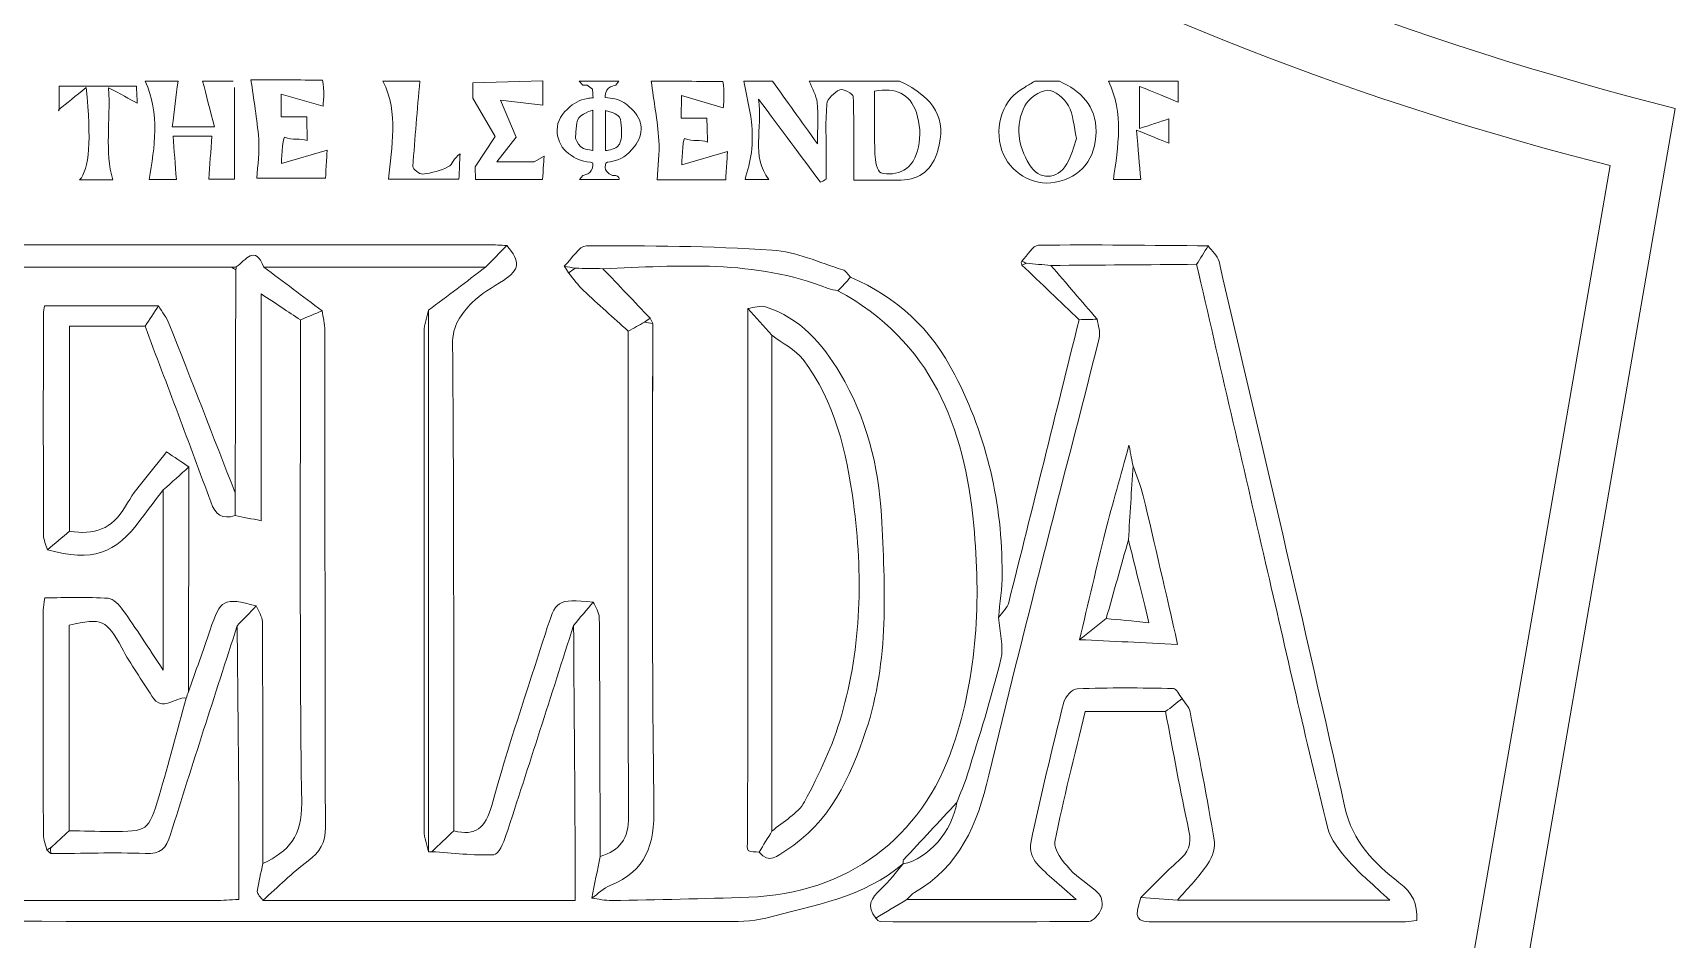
# Model space of a CAD drawing. Header units: inches. Extents: x 0 to 12, y 0 to 12.
# Drawn here: x 7.177 to 8.156, y 3.034 to 3.574 of the extents above; entities that cross this region are included whole.
import ezdxf

# ---------------------------------------------------------------- set-up
doc = ezdxf.new("R2010")
doc.units = ezdxf.units.IN
doc.header["$MEASUREMENT"] = 0

msp = doc.modelspace()

# ---------------------------------------------------------------- linework, layer by layer
at = {"color": 250, "lineweight": 0}
msp.add_line((8.0637, 2.99418), (8.1562, 3.52933), dxfattribs=at)
at = {"color": 5, "lineweight": 0}
msp.add_line((8.02949, 2.98695), (8.11737, 3.49535), dxfattribs=at)
at = {"color": 250, "lineweight": 0}
for centre, start, end in [((6.02853, 5.37467), 284.12606, 312.92928), ((8.62061, 5.37467), 227.07072, 255.87394)]:
    msp.add_arc(centre, 1.90288, start, end, dxfattribs=at)
at = {"color": 5, "lineweight": 0}
for centre, start, end in [((6.09608, 5.24841), 284.12606, 312.92928), ((8.55856, 5.24841), 227.07072, 255.87394)]:
    msp.add_arc(centre, 1.80773, start, end, dxfattribs=at)
at = {"color": 1, "lineweight": 0}
for points, knots in [([(7.29721, 3.54183), (7.29721, 3.54073), (7.29721, 3.53963), (7.29721, 3.53854), (7.29721, 3.52028), (7.29721, 3.50386), (7.29721, 3.48711), (7.2926, 3.48711), (7.28623, 3.48711), (7.28198, 3.48711), (7.28254, 3.49543), (7.2831, 3.50373), (7.28371, 3.51286), (7.27579, 3.51286), (7.26911, 3.51286), (7.26063, 3.51286), (7.26128, 3.50423), (7.26191, 3.49592), (7.26258, 3.48697), (7.25792, 3.48697), (7.25085, 3.48697), (7.24632, 3.48697), (7.24978, 3.50639), (7.25277, 3.52597), (7.24402, 3.54561), (7.25054, 3.54561), (7.25706, 3.54561), (7.26357, 3.54561), (7.26246, 3.53673), (7.26135, 3.52786), (7.26016, 3.51842), (7.26893, 3.51842), (7.27555, 3.51842), (7.2853, 3.51842), (7.2827, 3.52841), (7.28047, 3.53701), (7.27824, 3.54561), (7.28434, 3.54561), (7.29044, 3.54561), (7.29654, 3.54561)], [0, 0, 0, 0, 1, 1, 1, 2, 2, 2, 3, 3, 3, 4, 4, 4, 5, 5, 5, 6, 6, 6, 7, 7, 7, 8, 8, 8, 9, 9, 9, 10, 10, 10, 11, 11, 11, 12, 12, 12, 13, 13, 13, 13]), ([(7.34981, 3.54623), (7.35111, 3.54095), (7.35006, 3.5306), (7.35006, 3.5306), (7.35006, 3.5306), (7.32506, 3.53777), (7.32506, 3.53777), (7.32506, 3.53777), (7.32498, 3.52428), (7.32498, 3.52428), (7.32498, 3.52428), (7.34028, 3.52428), (7.34028, 3.52428), (7.34028, 3.52428), (7.3406, 3.51286), (7.3406, 3.51012), (7.33634, 3.5119), (7.33206, 3.51004), (7.327, 3.51215), (7.32578, 3.5114), (7.32526, 3.49656), (7.32526, 3.49656), (7.32526, 3.49656), (7.35251, 3.50446), (7.35251, 3.50446), (7.35251, 3.50446), (7.35181, 3.49264), (7.35152, 3.48767), (7.33644, 3.48767), (7.32231, 3.48767), (7.3106, 3.48767), (7.31103, 3.49565), (7.31225, 3.50343), (7.31167, 3.51108), (7.31078, 3.52291), (7.30866, 3.53466), (7.30707, 3.54644), (7.3201, 3.54644), (7.33678, 3.54623), (7.34981, 3.54623)], [0, 0, 0, 0, 1, 1, 1, 2, 2, 2, 3, 3, 3, 4, 4, 4, 5, 5, 5, 6, 6, 6, 7, 7, 7, 8, 8, 8, 9, 9, 9, 10, 10, 10, 11, 11, 11, 12, 12, 12, 13, 13, 13, 13]), ([(7.40777, 3.54561), (7.4063, 3.52867), (7.40467, 3.51174), (7.40365, 3.49477), (7.40356, 3.49327), (7.40765, 3.48997), (7.40946, 3.49019), (7.41475, 3.49084), (7.42018, 3.49223), (7.42491, 3.49461), (7.42713, 3.49572), (7.42787, 3.49978), (7.43177, 3.50219), (7.43153, 3.49746), (7.43129, 3.49273), (7.43101, 3.48719), (7.41634, 3.48719), (7.40232, 3.48719), (7.38901, 3.48719), (7.39078, 3.50655), (7.39534, 3.52638), (7.38578, 3.54561), (7.39311, 3.54561), (7.40044, 3.54561), (7.40777, 3.54561)], [0, 0, 0, 0, 1, 1, 1, 2, 2, 2, 3, 3, 3, 4, 4, 4, 5, 5, 5, 6, 6, 6, 7, 7, 7, 8, 8, 8, 8]), ([(7.4558, 3.53432), (7.4558, 3.53432), (7.4652, 3.51226), (7.4652, 3.51226), (7.4652, 3.51226), (7.45371, 3.4974), (7.45371, 3.4974), (7.45371, 3.4974), (7.47601, 3.49754), (7.47601, 3.49754), (7.47601, 3.49754), (7.48185, 3.50082), (7.48185, 3.50082), (7.48185, 3.50082), (7.48126, 3.49194), (7.48092, 3.48692), (7.46613, 3.48692), (7.44091, 3.48692), (7.44091, 3.48692), (7.44091, 3.48692), (7.44075, 3.4945), (7.44075, 3.4945), (7.44075, 3.4945), (7.45272, 3.51254), (7.45272, 3.51254), (7.45272, 3.51254), (7.43942, 3.53537), (7.43942, 3.53537), (7.43942, 3.53537), (7.43931, 3.54466), (7.43931, 3.54466), (7.43931, 3.54466), (7.48101, 3.54581), (7.48101, 3.54581), (7.48102, 3.54093), (7.48103, 3.53605), (7.48103, 3.53118), (7.48103, 3.53118), (7.4558, 3.53432), (7.4558, 3.53432)], [0, 0, 0, 0, 1, 1, 1, 2, 2, 2, 3, 3, 3, 4, 4, 4, 5, 5, 5, 6, 6, 6, 7, 7, 7, 8, 8, 8, 9, 9, 9, 10, 10, 10, 11, 11, 11, 12, 12, 12, 13, 13, 13, 13]), ([(7.52644, 3.54566), (7.52644, 3.54566), (7.52451, 3.54319), (7.52451, 3.54319), (7.52451, 3.54319), (7.51829, 3.54237), (7.51833, 3.53709), (7.51833, 3.53672), (7.51833, 3.53635), (7.51833, 3.53586), (7.52024, 3.53556), (7.52211, 3.53533), (7.52396, 3.53497), (7.52867, 3.53406), (7.5304, 3.53222), (7.53397, 3.529), (7.54094, 3.52271), (7.5416, 3.51389), (7.53568, 3.50662), (7.53133, 3.50127), (7.52796, 3.49873), (7.52131, 3.49755), (7.51831, 3.49702), (7.5183, 3.49709), (7.51833, 3.49402), (7.51836, 3.49058), (7.52291, 3.48936), (7.52291, 3.48936), (7.52291, 3.48936), (7.52387, 3.48934), (7.52434, 3.48934), (7.52673, 3.48933), (7.52651, 3.48689), (7.52651, 3.48689), (7.52651, 3.48689), (7.50289, 3.48689), (7.50289, 3.48689), (7.50289, 3.48689), (7.50484, 3.48934), (7.50484, 3.48934), (7.50484, 3.48934), (7.51092, 3.49021), (7.51098, 3.4954), (7.51099, 3.49669), (7.51078, 3.49718), (7.50925, 3.49733), (7.50377, 3.49787), (7.50099, 3.49903), (7.49645, 3.50242), (7.48876, 3.50818), (7.48619, 3.52054), (7.49575, 3.52897), (7.4999, 3.53263), (7.50239, 3.53434), (7.50777, 3.53525), (7.50875, 3.53542), (7.50974, 3.53552), (7.51102, 3.53569), (7.51092, 3.5374), (7.51067, 3.5408), (7.51067, 3.5408), (7.51067, 3.5408), (7.50743, 3.5431), (7.50743, 3.5431), (7.50743, 3.5431), (7.50486, 3.54319), (7.50486, 3.54319), (7.50486, 3.54319), (7.50283, 3.54566), (7.50283, 3.54566), (7.50283, 3.54566), (7.52644, 3.54566), (7.52644, 3.54566)], [0, 0, 0, 0, 1, 1, 1, 2, 2, 2, 3, 3, 3, 4, 4, 4, 5, 5, 5, 6, 6, 6, 7, 7, 7, 8, 8, 8, 9, 9, 9, 10, 10, 10, 11, 11, 11, 12, 12, 12, 13, 13, 13, 14, 14, 14, 15, 15, 15, 16, 16, 16, 17, 17, 17, 18, 18, 18, 19, 19, 19, 20, 20, 20, 21, 21, 21, 22, 22, 22, 23, 23, 23, 24, 24, 24, 24]), ([(7.58844, 3.5454), (7.58973, 3.54012), (7.58868, 3.52977), (7.58868, 3.52977), (7.58868, 3.52977), (7.56368, 3.53694), (7.56368, 3.53694), (7.56368, 3.53694), (7.5636, 3.52345), (7.5636, 3.52345), (7.5636, 3.52345), (7.57891, 3.52345), (7.57891, 3.52345), (7.57891, 3.52345), (7.57923, 3.51203), (7.57923, 3.50929), (7.57496, 3.51107), (7.57068, 3.50921), (7.56562, 3.51132), (7.5644, 3.51057), (7.56389, 3.49573), (7.56389, 3.49573), (7.56389, 3.49573), (7.59114, 3.50363), (7.59114, 3.50363), (7.59114, 3.50363), (7.59043, 3.49181), (7.59014, 3.48684), (7.57506, 3.48684), (7.56093, 3.48684), (7.54923, 3.48684), (7.54965, 3.49482), (7.55087, 3.5026), (7.5503, 3.51025), (7.54941, 3.52208), (7.54729, 3.53383), (7.54569, 3.54561), (7.55872, 3.54561), (7.5754, 3.5454), (7.58844, 3.5454)], [0, 0, 0, 0, 1, 1, 1, 2, 2, 2, 3, 3, 3, 4, 4, 4, 5, 5, 5, 6, 6, 6, 7, 7, 7, 8, 8, 8, 9, 9, 9, 10, 10, 10, 11, 11, 11, 12, 12, 12, 13, 13, 13, 13]), ([(7.69373, 3.54561), (7.71512, 3.53549), (7.72202, 3.52298), (7.71662, 3.50423), (7.71343, 3.49316), (7.7063, 3.4869), (7.69464, 3.48661), (7.68449, 3.48635), (7.67433, 3.48655), (7.66651, 3.48655), (7.66651, 3.50341), (7.66674, 3.51992), (7.66613, 3.53639), (7.66607, 3.53797), (7.65989, 3.54125), (7.65808, 3.54042), (7.6548, 3.53891), (7.65071, 3.53507), (7.65042, 3.53189), (7.64948, 3.52139), (7.65008, 3.51074), (7.65009, 3.50016), (7.65009, 3.4958), (7.65009, 3.49145), (7.65009, 3.4871), (7.64895, 3.4865), (7.64782, 3.48591), (7.64668, 3.48532), (7.63512, 3.50081), (7.62356, 3.5163), (7.60965, 3.53493), (7.61237, 3.51684), (7.60492, 3.50109), (7.6159, 3.48694), (7.61104, 3.48694), (7.60545, 3.48694), (7.60168, 3.48694), (7.60298, 3.4923), (7.60484, 3.49763), (7.60544, 3.5031), (7.60609, 3.50913), (7.60616, 3.51537), (7.60543, 3.52139), (7.60443, 3.52953), (7.60242, 3.53754), (7.60085, 3.54561), (7.60655, 3.54561), (7.61226, 3.54561), (7.61796, 3.54561), (7.62648, 3.53374), (7.63499, 3.52187), (7.64485, 3.50814), (7.64485, 3.51785), (7.64541, 3.52538), (7.64463, 3.53278), (7.64417, 3.53717), (7.64159, 3.54134), (7.63996, 3.54561), (7.65788, 3.54561), (7.6758, 3.54561), (7.69373, 3.54561)], [0, 0, 0, 0, 1, 1, 1, 2, 2, 2, 3, 3, 3, 4, 4, 4, 5, 5, 5, 6, 6, 6, 7, 7, 7, 8, 8, 8, 9, 9, 9, 10, 10, 10, 11, 11, 11, 12, 12, 12, 13, 13, 13, 14, 14, 14, 15, 15, 15, 16, 16, 16, 17, 17, 17, 18, 18, 18, 19, 19, 19, 20, 20, 20, 20]), ([(7.78904, 3.54561), (7.80187, 3.53961), (7.81099, 3.53104), (7.81092, 3.51552), (7.81084, 3.49931), (7.80203, 3.48814), (7.78653, 3.48526), (7.77323, 3.48278), (7.75914, 3.49124), (7.75483, 3.50428), (7.74977, 3.51957), (7.75541, 3.53502), (7.76858, 3.54209), (7.77057, 3.54316), (7.77245, 3.54443), (7.77438, 3.54561), (7.77927, 3.54561), (7.78416, 3.54561), (7.78904, 3.54561)], [0, 0, 0, 0, 1, 1, 1, 2, 2, 2, 3, 3, 3, 4, 4, 4, 5, 5, 5, 6, 6, 6, 6]), ([(7.85992, 3.54561), (7.85992, 3.54035), (7.85992, 3.5351), (7.85992, 3.53307), (7.85328, 3.53576), (7.84601, 3.53871), (7.83675, 3.54247), (7.83675, 3.53252), (7.83675, 3.52625), (7.83675, 3.51729), (7.84298, 3.51933), (7.8487, 3.52121), (7.85424, 3.52302), (7.85424, 3.51902), (7.85424, 3.51327), (7.85424, 3.50863), (7.8492, 3.51067), (7.84351, 3.51298), (7.83511, 3.51638), (7.83611, 3.50436), (7.83682, 3.49588), (7.83756, 3.48696), (7.83401, 3.48696), (7.82707, 3.48696), (7.82126, 3.48696), (7.82415, 3.50672), (7.82744, 3.52635), (7.81837, 3.54561), (7.83222, 3.54561), (7.84607, 3.54561), (7.85992, 3.54561)], [0, 0, 0, 0, 1, 1, 1, 2, 2, 2, 3, 3, 3, 4, 4, 4, 5, 5, 5, 6, 6, 6, 7, 7, 7, 8, 8, 8, 9, 9, 9, 10, 10, 10, 10]), ([(7.1928, 3.52845), (7.1928, 3.53288), (7.1928, 3.53732), (7.1928, 3.5426), (7.20804, 3.5426), (7.22283, 3.5426), (7.23873, 3.5426), (7.2389, 3.5396), (7.23909, 3.53615), (7.2393, 3.5324), (7.23421, 3.53516), (7.22948, 3.53773), (7.2222, 3.54169), (7.22344, 3.52126), (7.2197, 3.50372), (7.22466, 3.48666), (7.22024, 3.48666), (7.21278, 3.48666), (7.2049, 3.48666), (7.21073, 3.49321), (7.21201, 3.51011), (7.2088, 3.54171), (7.20235, 3.53652), (7.19746, 3.53258), (7.19256, 3.52865), (7.19256, 3.52865), (7.1928, 3.52845), (7.1928, 3.52845)], [0, 0, 0, 0, 1, 1, 1, 2, 2, 2, 3, 3, 3, 4, 4, 4, 5, 5, 5, 6, 6, 6, 7, 7, 7, 8, 8, 8, 9, 9, 9, 9]), ([(7.67893, 3.53967), (7.67893, 3.52699), (7.67865, 3.51453), (7.6791, 3.50209), (7.67924, 3.49814), (7.6804, 3.49172), (7.68268, 3.49092), (7.68664, 3.48953), (7.69244, 3.49044), (7.69637, 3.49249), (7.70516, 3.49707), (7.70828, 3.51361), (7.70382, 3.52679), (7.69989, 3.53839), (7.69153, 3.5417), (7.67893, 3.53967)], [0, 0, 0, 0, 1, 1, 1, 2, 2, 2, 3, 3, 3, 4, 4, 4, 5, 5, 5, 5]), ([(7.7993, 3.51148), (7.79766, 3.51863), (7.79742, 3.52557), (7.79441, 3.53096), (7.79203, 3.53523), (7.78611, 3.54033), (7.78202, 3.54012), (7.77723, 3.53987), (7.77071, 3.53528), (7.76845, 3.5308), (7.76262, 3.51925), (7.76444, 3.50697), (7.77101, 3.49602), (7.77682, 3.48635), (7.78772, 3.48648), (7.79353, 3.4962), (7.79634, 3.5009), (7.79751, 3.50658), (7.7993, 3.51148)], [0, 0, 0, 0, 1, 1, 1, 2, 2, 2, 3, 3, 3, 4, 4, 4, 5, 5, 5, 6, 6, 6, 6]), ([(7.19256, 3.52865), (7.19256, 3.52865), (7.19228, 3.52789), (7.19228, 3.52789), (7.19228, 3.52789), (7.1928, 3.52845), (7.1928, 3.52845), (7.1928, 3.52845), (7.19256, 3.52865), (7.19256, 3.52865)], [0, 0, 0, 0, 1, 1, 1, 2, 2, 2, 3, 3, 3, 3]), ([(7.51086, 3.52826), (7.51086, 3.52826), (7.50315, 3.52631), (7.50185, 3.52231), (7.50054, 3.51831), (7.50065, 3.51156), (7.50065, 3.51156), (7.50065, 3.51156), (7.50177, 3.50832), (7.50351, 3.50661), (7.50525, 3.50489), (7.51086, 3.50426), (7.51086, 3.50426), (7.51086, 3.50426), (7.51086, 3.52826), (7.51086, 3.52826)], [0, 0, 0, 0, 1, 1, 1, 2, 2, 2, 3, 3, 3, 4, 4, 4, 5, 5, 5, 5]), ([(7.51847, 3.5042), (7.51882, 3.5042), (7.5235, 3.50468), (7.5255, 3.50649), (7.52751, 3.50831), (7.52788, 3.51159), (7.52788, 3.51159), (7.52788, 3.51159), (7.52818, 3.51888), (7.52744, 3.52271), (7.5267, 3.52654), (7.51846, 3.52803), (7.51846, 3.52803), (7.51846, 3.52803), (7.51847, 3.51525), (7.51847, 3.5042)], [0, 0, 0, 0, 1, 1, 1, 2, 2, 2, 3, 3, 3, 4, 4, 4, 5, 5, 5, 5])]:
    msp.add_open_spline(points, degree=3, knots=knots, dxfattribs=at)
at = {"color": 5, "lineweight": 0}
for points, knots in [([(7.45967, 3.44759), (7.45542, 3.44328), (7.45117, 3.43897), (7.44692, 3.43466), (7.40288, 3.43466), (7.35885, 3.43466), (7.31481, 3.43467), (7.30943, 3.44832), (7.30387, 3.43893), (7.29834, 3.4348), (7.29738, 3.43475), (7.29642, 3.4347), (7.29545, 3.43465), (7.22947, 3.43466), (7.1635, 3.43466), (7.09752, 3.43466), (7.09655, 3.43466), (7.09558, 3.43466), (7.09461, 3.43465), (7.0917, 3.43589), (7.0888, 3.43713), (7.08505, 3.43873), (7.08731, 3.44215), (7.08924, 3.44505), (7.09116, 3.44796), (7.21034, 3.44798), (7.32952, 3.448), (7.4487, 3.448), (7.45236, 3.448), (7.45601, 3.44773), (7.45967, 3.44759)], [0, 0, 0, 0, 1, 1, 1, 2, 2, 2, 3, 3, 3, 4, 4, 4, 5, 5, 5, 6, 6, 6, 7, 7, 7, 8, 8, 8, 9, 9, 9, 10, 10, 10, 10]), ([(7.3495, 3.40865), (7.34519, 3.40684), (7.34087, 3.40504), (7.33656, 3.40324), (7.32924, 3.40809), (7.32192, 3.41294), (7.3132, 3.41872), (7.3132, 3.37298), (7.3132, 3.32889), (7.3132, 3.28355), (7.30724, 3.28469), (7.30242, 3.28562), (7.2976, 3.28655), (7.29763, 3.29108), (7.29765, 3.29562), (7.29766, 3.30015), (7.29778, 3.34446), (7.2979, 3.38877), (7.29802, 3.43308), (7.29819, 3.43364), (7.2983, 3.43422), (7.29834, 3.4348), (7.30387, 3.43893), (7.30943, 3.44832), (7.31481, 3.43467), (7.32638, 3.42599), (7.33794, 3.41732), (7.3495, 3.40865)], [0, 0, 0, 0, 1, 1, 1, 2, 2, 2, 3, 3, 3, 4, 4, 4, 5, 5, 5, 6, 6, 6, 7, 7, 7, 8, 8, 8, 9, 9, 9, 9]), ([(7.45967, 3.44759), (7.46787, 3.43766), (7.46739, 3.43337), (7.4576, 3.42683), (7.45119, 3.42255), (7.44403, 3.41891), (7.43881, 3.41346), (7.43246, 3.40683), (7.42714, 3.40022), (7.42725, 3.38872), (7.42816, 3.29202), (7.42788, 3.19531), (7.42795, 3.0986), (7.42359, 3.09448), (7.41923, 3.09036), (7.41487, 3.08623), (7.41422, 3.08623), (7.41358, 3.08621), (7.41293, 3.08617), (7.41293, 3.19377), (7.41293, 3.30137), (7.41293, 3.40896), (7.42426, 3.41753), (7.43559, 3.42609), (7.44692, 3.43466), (7.45117, 3.43897), (7.45542, 3.44328), (7.45967, 3.44759)], [0, 0, 0, 0, 1, 1, 1, 2, 2, 2, 3, 3, 3, 4, 4, 4, 5, 5, 5, 6, 6, 6, 7, 7, 7, 8, 8, 8, 9, 9, 9, 9]), ([(7.66457, 3.42865), (7.66206, 3.42597), (7.65955, 3.42328), (7.65704, 3.4206), (7.65509, 3.42104), (7.65302, 3.42123), (7.65118, 3.42196), (7.6076, 3.43931), (7.56217, 3.43552), (7.51692, 3.43378), (7.51141, 3.43387), (7.50591, 3.43395), (7.5004, 3.43404), (7.49823, 3.43444), (7.49606, 3.43484), (7.4939, 3.43524), (7.49828, 3.4395), (7.50266, 3.44742), (7.50706, 3.44744), (7.544, 3.44756), (7.58101, 3.44724), (7.61786, 3.44484), (7.63207, 3.44392), (7.64594, 3.43741), (7.65988, 3.43314), (7.66173, 3.43258), (7.66302, 3.4302), (7.66457, 3.42865)], [0, 0, 0, 0, 1, 1, 1, 2, 2, 2, 3, 3, 3, 4, 4, 4, 5, 5, 5, 6, 6, 6, 7, 7, 7, 8, 8, 8, 9, 9, 9, 9]), ([(7.87775, 3.44741), (7.87545, 3.44373), (7.87315, 3.44005), (7.87086, 3.43638), (7.84192, 3.43616), (7.81297, 3.43593), (7.78402, 3.43571), (7.77915, 3.43614), (7.77427, 3.43657), (7.7694, 3.437), (7.7685, 3.43745), (7.76759, 3.4379), (7.76669, 3.43835), (7.76999, 3.44163), (7.77326, 3.44771), (7.7766, 3.44776), (7.81031, 3.44821), (7.84403, 3.44767), (7.87775, 3.44741)], [0, 0, 0, 0, 1, 1, 1, 2, 2, 2, 3, 3, 3, 4, 4, 4, 5, 5, 5, 6, 6, 6, 6]), ([(7.87775, 3.44741), (7.87997, 3.44433), (7.88344, 3.44154), (7.88424, 3.43812), (7.90956, 3.3297), (7.93511, 3.22134), (7.95929, 3.11267), (7.96388, 3.09208), (7.97698, 3.07933), (7.99151, 3.06788), (7.99979, 3.06136), (8.00275, 3.05531), (8.00209, 3.04525), (7.99997, 3.04497), (7.99771, 3.04443), (7.99545, 3.04443), (7.94582, 3.04438), (7.89619, 3.04436), (7.84656, 3.04441), (7.83448, 3.04442), (7.83346, 3.04621), (7.83768, 3.05902), (7.84492, 3.05845), (7.85215, 3.05788), (7.85939, 3.05731), (7.90064, 3.05731), (7.94189, 3.05731), (7.98603, 3.05731), (7.97636, 3.0664), (7.96847, 3.07276), (7.96192, 3.08029), (7.95661, 3.08639), (7.95067, 3.09333), (7.94884, 3.10084), (7.936, 3.15325), (7.92417, 3.2059), (7.91201, 3.25847), (7.89829, 3.31777), (7.88458, 3.37707), (7.87086, 3.43637), (7.87315, 3.44005), (7.87545, 3.44373), (7.87775, 3.44741)], [0, 0, 0, 0, 1, 1, 1, 2, 2, 2, 3, 3, 3, 4, 4, 4, 5, 5, 5, 6, 6, 6, 7, 7, 7, 8, 8, 8, 9, 9, 9, 10, 10, 10, 11, 11, 11, 12, 12, 12, 13, 13, 13, 14, 14, 14, 14]), ([(7.54504, 3.40427), (7.53567, 3.4141), (7.5263, 3.42394), (7.51693, 3.43378), (7.56217, 3.43552), (7.6076, 3.43931), (7.65118, 3.42196), (7.65302, 3.42123), (7.65509, 3.42104), (7.65704, 3.4206), (7.71273, 3.39053), (7.73245, 3.33996), (7.73804, 3.28062), (7.74224, 3.23599), (7.74022, 3.19213), (7.72577, 3.14949), (7.70696, 3.09399), (7.66253, 3.06127), (7.60384, 3.0591), (7.57663, 3.0581), (7.54941, 3.05764), (7.52219, 3.05712), (7.51823, 3.05705), (7.51426, 3.05806), (7.51029, 3.05857), (7.51396, 3.06114), (7.5173, 3.06449), (7.52133, 3.06615), (7.54267, 3.07488), (7.54771, 3.09024), (7.54736, 3.11289), (7.54588, 3.20898), (7.54664, 3.3051), (7.54659, 3.4012), (7.54607, 3.40222), (7.54555, 3.40325), (7.54504, 3.40427)], [0, 0, 0, 0, 1, 1, 1, 2, 2, 2, 3, 3, 3, 4, 4, 4, 5, 5, 5, 6, 6, 6, 7, 7, 7, 8, 8, 8, 9, 9, 9, 10, 10, 10, 11, 11, 11, 12, 12, 12, 12]), ([(7.7694, 3.437), (7.76851, 3.43665), (7.76762, 3.4363), (7.76673, 3.43595), (7.76657, 3.43648), (7.76634, 3.437), (7.76627, 3.43754), (7.76624, 3.43779), (7.76654, 3.43808), (7.76669, 3.43835), (7.76759, 3.4379), (7.7685, 3.43745), (7.7694, 3.437)], [0, 0, 0, 0, 1, 1, 1, 2, 2, 2, 3, 3, 3, 4, 4, 4, 4]), ([(7.7694, 3.437), (7.77427, 3.43657), (7.77915, 3.43614), (7.78402, 3.43571), (7.79322, 3.42501), (7.80242, 3.41432), (7.81162, 3.40362), (7.80802, 3.40354), (7.80442, 3.40346), (7.80081, 3.40339), (7.78945, 3.41424), (7.77809, 3.4251), (7.76673, 3.43595), (7.76762, 3.4363), (7.76851, 3.43665), (7.7694, 3.437)], [0, 0, 0, 0, 1, 1, 1, 2, 2, 2, 3, 3, 3, 4, 4, 4, 5, 5, 5, 5]), ([(7.66457, 3.42865), (7.69235, 3.41681), (7.71261, 3.39792), (7.72675, 3.37052), (7.74611, 3.333), (7.75493, 3.29368), (7.75496, 3.25198), (7.75496, 3.24326), (7.75354, 3.23453), (7.75278, 3.22581), (7.75338, 3.21748), (7.75607, 3.20864), (7.75418, 3.20092), (7.74854, 3.17782), (7.74121, 3.15514), (7.73432, 3.13236), (7.73258, 3.12663), (7.73004, 3.12114), (7.72787, 3.11554), (7.71728, 3.10415), (7.70669, 3.09277), (7.69617, 3.08133), (7.69575, 3.08087), (7.69604, 3.07977), (7.69599, 3.07896), (7.69599, 3.07896), (7.69603, 3.07922), (7.69603, 3.07922), (7.67254, 3.05878), (7.6426, 3.05432), (7.61409, 3.04665), (7.60561, 3.04437), (7.59631, 3.04466), (7.58739, 3.04466), (7.43308, 3.04455), (7.27878, 3.04444), (7.12448, 3.04486), (7.11259, 3.04489), (7.10793, 3.04055), (7.10493, 3.02984), (7.09796, 3.005), (7.0896, 2.98055), (7.08242, 2.95577), (7.07995, 2.94723), (7.07637, 2.94375), (7.06668, 2.94377), (6.94373, 2.94403), (6.82077, 2.94388), (6.69782, 2.94342), (6.68621, 2.94337), (6.68182, 2.94819), (6.68166, 2.95881), (6.68707, 2.95835), (6.69248, 2.95788), (6.6979, 2.95741), (6.70317, 2.95716), (6.70844, 2.9567), (6.71371, 2.9567), (6.80274, 2.95666), (6.89177, 2.95667), (6.98081, 2.95667), (7.00561, 2.95667), (7.03041, 2.95642), (7.0552, 2.95692), (7.05921, 2.957), (7.0657, 2.95949), (7.06673, 2.9624), (7.0777, 2.99336), (7.0878, 3.02462), (7.09814, 3.05581), (7.10296, 3.05624), (7.10778, 3.05704), (7.11261, 3.05705), (7.17038, 3.05714), (7.22814, 3.05709), (7.28591, 3.05713), (7.29022, 3.05714), (7.29454, 3.0575), (7.29988, 3.05774), (7.29988, 3.07636), (7.29999, 3.09378), (7.29986, 3.1112), (7.29959, 3.14778), (7.29921, 3.18436), (7.29887, 3.22094), (7.30266, 3.22486), (7.30644, 3.22878), (7.31022, 3.2327), (7.31149, 3.22959), (7.31383, 3.22649), (7.31385, 3.22337), (7.31416, 3.17532), (7.31416, 3.12726), (7.31423, 3.0792), (7.31303, 3.07367), (7.31149, 3.06817), (7.31084, 3.06257), (7.31065, 3.06095), (7.31303, 3.05902), (7.31423, 3.05723), (7.37594, 3.05723), (7.43766, 3.05723), (7.50037, 3.05723), (7.50037, 3.06907), (7.50043, 3.07919), (7.50036, 3.0893), (7.50007, 3.13326), (7.49974, 3.17721), (7.49943, 3.22117), (7.50335, 3.2258), (7.50727, 3.23042), (7.51118, 3.23505), (7.51243, 3.23196), (7.51474, 3.22888), (7.51476, 3.22578), (7.5151, 3.17834), (7.51514, 3.1309), (7.51525, 3.08346), (7.5136, 3.07516), (7.51195, 3.06686), (7.51029, 3.05857), (7.51426, 3.05806), (7.51823, 3.05705), (7.52219, 3.05712), (7.54941, 3.05764), (7.57663, 3.0581), (7.60384, 3.0591), (7.66253, 3.06127), (7.70696, 3.09399), (7.72577, 3.14949), (7.74022, 3.19213), (7.74224, 3.23599), (7.73804, 3.28062), (7.73245, 3.33996), (7.71273, 3.39053), (7.65704, 3.4206), (7.65955, 3.42328), (7.66206, 3.42597), (7.66457, 3.42865)], [0, 0, 0, 0, 1, 1, 1, 2, 2, 2, 3, 3, 3, 4, 4, 4, 5, 5, 5, 6, 6, 6, 7, 7, 7, 8, 8, 8, 9, 9, 9, 10, 10, 10, 11, 11, 11, 12, 12, 12, 13, 13, 13, 14, 14, 14, 15, 15, 15, 16, 16, 16, 17, 17, 17, 18, 18, 18, 19, 19, 19, 20, 20, 20, 21, 21, 21, 22, 22, 22, 23, 23, 23, 24, 24, 24, 25, 25, 25, 26, 26, 26, 27, 27, 27, 28, 28, 28, 29, 29, 29, 30, 30, 30, 31, 31, 31, 32, 32, 32, 33, 33, 33, 34, 34, 34, 35, 35, 35, 36, 36, 36, 37, 37, 37, 38, 38, 38, 39, 39, 39, 40, 40, 40, 41, 41, 41, 42, 42, 42, 43, 43, 43, 44, 44, 44, 45, 45, 45, 46, 46, 46, 46]), ([(7.09752, 3.43466), (7.1635, 3.43466), (7.22947, 3.43466), (7.29545, 3.43466), (7.29631, 3.43413), (7.29716, 3.4336), (7.29802, 3.43307), (7.2979, 3.38877), (7.29778, 3.34446), (7.29766, 3.30016), (7.2846, 3.33369), (7.27159, 3.36723), (7.25837, 3.40069), (7.25684, 3.40456), (7.25411, 3.40795), (7.25193, 3.41156), (7.22955, 3.41156), (7.20718, 3.41156), (7.18403, 3.41156), (7.18384, 3.41025), (7.18331, 3.40832), (7.18331, 3.40639), (7.18326, 3.36264), (7.18322, 3.3189), (7.18337, 3.27515), (7.18338, 3.27215), (7.18491, 3.26915), (7.18573, 3.26615), (7.21277, 3.25898), (7.22605, 3.26337), (7.2415, 3.28447), (7.24581, 3.29037), (7.25033, 3.29611), (7.25475, 3.30192), (7.25475, 3.26709), (7.25475, 3.23225), (7.25475, 3.1945), (7.24563, 3.20821), (7.23845, 3.21943), (7.23075, 3.23028), (7.22862, 3.23328), (7.22508, 3.23708), (7.22197, 3.23728), (7.20957, 3.23808), (7.19709, 3.23761), (7.1842, 3.23761), (7.18375, 3.23426), (7.18326, 3.23233), (7.18325, 3.23039), (7.18321, 3.18574), (7.18317, 3.14108), (7.1833, 3.09643), (7.18331, 3.09334), (7.18467, 3.09027), (7.1854, 3.08719), (7.18619, 3.08648), (7.18699, 3.08578), (7.18778, 3.08507), (7.20651, 3.08519), (7.22527, 3.08592), (7.24396, 3.08515), (7.25321, 3.08477), (7.25657, 3.08825), (7.25914, 3.09653), (7.27204, 3.13811), (7.28556, 3.17949), (7.29887, 3.22094), (7.29921, 3.18436), (7.29959, 3.14778), (7.29986, 3.1112), (7.29999, 3.09378), (7.29988, 3.07636), (7.29988, 3.05774), (7.29454, 3.0575), (7.29022, 3.05714), (7.28591, 3.05713), (7.22814, 3.05709), (7.17038, 3.05714), (7.11261, 3.05705), (7.10778, 3.05704), (7.10296, 3.05624), (7.09814, 3.05581), (7.09814, 3.0558), (7.09742, 3.05675), (7.09742, 3.05675), (7.10237, 3.06146), (7.10669, 3.0672), (7.11241, 3.07063), (7.12184, 3.07629), (7.12527, 3.08338), (7.12522, 3.09448), (7.12483, 3.19325), (7.125, 3.29202), (7.12497, 3.39079), (7.12496, 3.39524), (7.12457, 3.3997), (7.12436, 3.40415), (7.1153, 3.41365), (7.10624, 3.42316), (7.09718, 3.43266), (7.09732, 3.43333), (7.09743, 3.43399), (7.09752, 3.43466)], [0, 0, 0, 0, 1, 1, 1, 2, 2, 2, 3, 3, 3, 4, 4, 4, 5, 5, 5, 6, 6, 6, 7, 7, 7, 8, 8, 8, 9, 9, 9, 10, 10, 10, 11, 11, 11, 12, 12, 12, 13, 13, 13, 14, 14, 14, 15, 15, 15, 16, 16, 16, 17, 17, 17, 18, 18, 18, 19, 19, 19, 20, 20, 20, 21, 21, 21, 22, 22, 22, 23, 23, 23, 24, 24, 24, 25, 25, 25, 26, 26, 26, 27, 27, 27, 28, 28, 28, 29, 29, 29, 30, 30, 30, 31, 31, 31, 32, 32, 32, 33, 33, 33, 34, 34, 34, 34]), ([(7.29834, 3.4348), (7.2983, 3.43422), (7.29819, 3.43364), (7.29802, 3.43308), (7.29716, 3.4336), (7.29631, 3.43413), (7.29545, 3.43466), (7.29642, 3.4347), (7.29738, 3.43475), (7.29834, 3.4348)], [0, 0, 0, 0, 1, 1, 1, 2, 2, 2, 3, 3, 3, 3]), ([(7.41487, 3.08623), (7.42723, 3.08543), (7.43963, 3.08394), (7.45195, 3.08439), (7.45451, 3.08449), (7.45769, 3.0915), (7.4591, 3.09582), (7.47273, 3.13754), (7.48604, 3.17937), (7.49943, 3.22117), (7.49974, 3.17721), (7.50007, 3.13326), (7.50036, 3.0893), (7.50043, 3.07919), (7.50037, 3.06907), (7.50037, 3.05723), (7.43766, 3.05723), (7.37594, 3.05723), (7.31423, 3.05723), (7.32315, 3.06515), (7.33158, 3.07371), (7.34112, 3.08077), (7.34832, 3.08609), (7.35148, 3.09152), (7.35145, 3.10082), (7.35109, 3.19952), (7.35126, 3.29823), (7.35117, 3.39694), (7.35117, 3.40084), (7.35008, 3.40475), (7.3495, 3.40865), (7.33794, 3.41732), (7.32638, 3.42599), (7.31481, 3.43467), (7.35885, 3.43466), (7.40288, 3.43466), (7.44692, 3.43466), (7.43559, 3.42609), (7.42426, 3.41753), (7.41293, 3.40896), (7.41203, 3.40477), (7.41035, 3.40059), (7.41034, 3.3964), (7.4102, 3.29715), (7.4102, 3.19791), (7.41035, 3.09866), (7.41035, 3.0945), (7.41203, 3.09034), (7.41293, 3.08617), (7.41358, 3.08621), (7.41422, 3.08623), (7.41487, 3.08623)], [0, 0, 0, 0, 1, 1, 1, 2, 2, 2, 3, 3, 3, 4, 4, 4, 5, 5, 5, 6, 6, 6, 7, 7, 7, 8, 8, 8, 9, 9, 9, 10, 10, 10, 11, 11, 11, 12, 12, 12, 13, 13, 13, 14, 14, 14, 15, 15, 15, 16, 16, 16, 17, 17, 17, 17]), ([(7.5004, 3.43404), (7.49908, 3.4331), (7.49777, 3.43216), (7.49646, 3.43123), (7.49561, 3.43257), (7.49475, 3.4339), (7.49389, 3.43524), (7.49606, 3.43484), (7.49823, 3.43444), (7.5004, 3.43404)], [0, 0, 0, 0, 1, 1, 1, 2, 2, 2, 3, 3, 3, 3]), ([(7.5004, 3.43404), (7.50591, 3.43395), (7.51141, 3.43387), (7.51693, 3.43378), (7.5263, 3.42394), (7.53567, 3.4141), (7.54504, 3.40427), (7.54394, 3.40347), (7.54284, 3.40268), (7.54174, 3.40189), (7.5385, 3.40011), (7.53526, 3.39833), (7.53202, 3.39655), (7.52313, 3.40459), (7.51412, 3.41251), (7.5054, 3.42073), (7.50208, 3.42387), (7.49942, 3.42772), (7.49646, 3.43123), (7.49777, 3.43216), (7.49908, 3.4331), (7.5004, 3.43404)], [0, 0, 0, 0, 1, 1, 1, 2, 2, 2, 3, 3, 3, 4, 4, 4, 5, 5, 5, 6, 6, 6, 7, 7, 7, 7]), ([(7.81162, 3.40362), (7.80242, 3.41432), (7.79322, 3.42501), (7.78402, 3.43571), (7.81297, 3.43593), (7.84192, 3.43616), (7.87086, 3.43638), (7.88458, 3.37707), (7.89829, 3.31777), (7.91201, 3.25847), (7.92417, 3.2059), (7.936, 3.15325), (7.94884, 3.10084), (7.95067, 3.09333), (7.95661, 3.08639), (7.96192, 3.08029), (7.96847, 3.07276), (7.97636, 3.0664), (7.98603, 3.05731), (7.94189, 3.05731), (7.90064, 3.05731), (7.85939, 3.05731), (7.86514, 3.06391), (7.87143, 3.07013), (7.87642, 3.07727), (7.87932, 3.08141), (7.88224, 3.08737), (7.88151, 3.09193), (7.87731, 3.11796), (7.87212, 3.14383), (7.86696, 3.1697), (7.8664, 3.1725), (7.86387, 3.17491), (7.86225, 3.17751), (7.86051, 3.1796), (7.85881, 3.18346), (7.85702, 3.1835), (7.83792, 3.18392), (7.8188, 3.18409), (7.79972, 3.18336), (7.79686, 3.18326), (7.7925, 3.17863), (7.79168, 3.17538), (7.78464, 3.14748), (7.77803, 3.11948), (7.77197, 3.09135), (7.77117, 3.08763), (7.77304, 3.08204), (7.77567, 3.07912), (7.78184, 3.0723), (7.78923, 3.06658), (7.79906, 3.05778), (7.76308, 3.05778), (7.73062, 3.05778), (7.69816, 3.05779), (7.69964, 3.05917), (7.70093, 3.06091), (7.70264, 3.06189), (7.72977, 3.07742), (7.74002, 3.10242), (7.74701, 3.1318), (7.76775, 3.21895), (7.79087, 3.30554), (7.81282, 3.39242), (7.81368, 3.39583), (7.81208, 3.39987), (7.81162, 3.40362)], [0, 0, 0, 0, 1, 1, 1, 2, 2, 2, 3, 3, 3, 4, 4, 4, 5, 5, 5, 6, 6, 6, 7, 7, 7, 8, 8, 8, 9, 9, 9, 10, 10, 10, 11, 11, 11, 12, 12, 12, 13, 13, 13, 14, 14, 14, 15, 15, 15, 16, 16, 16, 17, 17, 17, 18, 18, 18, 19, 19, 19, 20, 20, 20, 21, 21, 21, 22, 22, 22, 22]), ([(7.24389, 3.39958), (7.22933, 3.39958), (7.21477, 3.39958), (7.19891, 3.39958), (7.19891, 3.35823), (7.19891, 3.31777), (7.19891, 3.27732), (7.19452, 3.27359), (7.19013, 3.26987), (7.18573, 3.26615), (7.18491, 3.26915), (7.18338, 3.27215), (7.18337, 3.27515), (7.18322, 3.3189), (7.18326, 3.36264), (7.18331, 3.40639), (7.18331, 3.40832), (7.18384, 3.41025), (7.18403, 3.41156), (7.20718, 3.41156), (7.22955, 3.41156), (7.25192, 3.41156), (7.24924, 3.40756), (7.24657, 3.40357), (7.24389, 3.39958)], [0, 0, 0, 0, 1, 1, 1, 2, 2, 2, 3, 3, 3, 4, 4, 4, 5, 5, 5, 6, 6, 6, 7, 7, 7, 8, 8, 8, 8]), ([(7.24389, 3.39958), (7.24657, 3.40357), (7.24924, 3.40756), (7.25192, 3.41156), (7.25411, 3.40795), (7.25684, 3.40456), (7.25837, 3.40069), (7.27159, 3.36723), (7.2846, 3.33369), (7.29766, 3.30016), (7.29765, 3.29562), (7.29763, 3.29108), (7.2976, 3.28655), (7.28991, 3.28421), (7.28587, 3.28703), (7.28307, 3.29471), (7.27031, 3.32977), (7.257, 3.36464), (7.24389, 3.39958)], [0, 0, 0, 0, 1, 1, 1, 2, 2, 2, 3, 3, 3, 4, 4, 4, 5, 5, 5, 6, 6, 6, 6]), ([(7.31423, 3.0792), (7.32964, 3.08623), (7.33757, 3.09578), (7.3373, 3.11514), (7.33599, 3.21116), (7.33662, 3.3072), (7.33656, 3.40324), (7.34087, 3.40504), (7.34519, 3.40684), (7.3495, 3.40865), (7.35008, 3.40475), (7.35117, 3.40084), (7.35117, 3.39694), (7.35126, 3.29823), (7.35109, 3.19952), (7.35145, 3.10082), (7.35148, 3.09152), (7.34832, 3.08609), (7.34112, 3.08077), (7.33158, 3.07371), (7.32315, 3.06515), (7.31423, 3.05723), (7.31303, 3.05902), (7.31065, 3.06095), (7.31084, 3.06257), (7.31149, 3.06817), (7.31303, 3.07367), (7.31423, 3.0792)], [0, 0, 0, 0, 1, 1, 1, 2, 2, 2, 3, 3, 3, 4, 4, 4, 5, 5, 5, 6, 6, 6, 7, 7, 7, 8, 8, 8, 9, 9, 9, 9]), ([(7.41293, 3.08617), (7.41203, 3.09034), (7.41035, 3.0945), (7.41035, 3.09866), (7.4102, 3.19791), (7.4102, 3.29715), (7.41034, 3.3964), (7.41035, 3.40059), (7.41203, 3.40477), (7.41293, 3.40896), (7.41293, 3.30137), (7.41293, 3.19377), (7.41293, 3.08617)], [0, 0, 0, 0, 1, 1, 1, 2, 2, 2, 3, 3, 3, 4, 4, 4, 4]), ([(7.6101, 3.086), (7.61581, 3.07823), (7.62138, 3.08414), (7.62588, 3.08698), (7.65231, 3.10363), (7.66432, 3.13021), (7.67372, 3.15838), (7.68769, 3.20029), (7.6852, 3.24365), (7.68291, 3.28655), (7.68133, 3.31621), (7.67388, 3.34526), (7.65833, 3.37136), (7.6477, 3.38919), (7.63453, 3.40449), (7.61389, 3.41102), (7.6108, 3.412), (7.60691, 3.41048), (7.60339, 3.41012), (7.60332, 3.30434), (7.60325, 3.19856), (7.60319, 3.09278), (7.60319, 3.09075), (7.60255, 3.08768), (7.60356, 3.08694), (7.60513, 3.08579), (7.60786, 3.08623), (7.6101, 3.086)], [0, 0, 0, 0, 1, 1, 1, 2, 2, 2, 3, 3, 3, 4, 4, 4, 5, 5, 5, 6, 6, 6, 7, 7, 7, 8, 8, 8, 9, 9, 9, 9]), ([(7.61769, 3.09849), (7.61516, 3.09433), (7.61263, 3.09017), (7.6101, 3.086), (7.60786, 3.08623), (7.60513, 3.08579), (7.60356, 3.08694), (7.60255, 3.08768), (7.60319, 3.09075), (7.60319, 3.09278), (7.60325, 3.19856), (7.60332, 3.30434), (7.60339, 3.41012), (7.60814, 3.40478), (7.61289, 3.39944), (7.61764, 3.3941), (7.61765, 3.29556), (7.61767, 3.19703), (7.61769, 3.09849)], [0, 0, 0, 0, 1, 1, 1, 2, 2, 2, 3, 3, 3, 4, 4, 4, 5, 5, 5, 6, 6, 6, 6]), ([(7.60339, 3.41012), (7.60691, 3.41048), (7.6108, 3.412), (7.61389, 3.41102), (7.63453, 3.40449), (7.6477, 3.38919), (7.65833, 3.37136), (7.67388, 3.34526), (7.68133, 3.31621), (7.68291, 3.28655), (7.6852, 3.24365), (7.68769, 3.20029), (7.67372, 3.15838), (7.66432, 3.13021), (7.65231, 3.10363), (7.62588, 3.08698), (7.62138, 3.08414), (7.61581, 3.07823), (7.6101, 3.086), (7.61263, 3.09017), (7.61516, 3.09433), (7.61769, 3.09849), (7.62432, 3.10426), (7.63323, 3.10881), (7.63712, 3.11605), (7.6459, 3.13239), (7.65402, 3.14953), (7.65912, 3.16729), (7.67105, 3.20886), (7.67209, 3.25159), (7.66624, 3.29425), (7.66209, 3.32458), (7.65538, 3.35454), (7.63621, 3.37957), (7.63158, 3.38561), (7.62391, 3.38932), (7.61764, 3.3941), (7.61289, 3.39944), (7.60814, 3.40478), (7.60339, 3.41012)], [0, 0, 0, 0, 1, 1, 1, 2, 2, 2, 3, 3, 3, 4, 4, 4, 5, 5, 5, 6, 6, 6, 7, 7, 7, 8, 8, 8, 9, 9, 9, 10, 10, 10, 11, 11, 11, 12, 12, 12, 13, 13, 13, 13]), ([(7.51029, 3.05857), (7.51195, 3.06686), (7.5136, 3.07516), (7.51525, 3.08346), (7.5271, 3.08701), (7.53228, 3.09375), (7.5322, 3.1073), (7.53163, 3.20371), (7.53197, 3.30013), (7.53202, 3.39655), (7.53526, 3.39833), (7.5385, 3.40011), (7.54174, 3.40189), (7.54335, 3.40166), (7.54497, 3.40143), (7.54658, 3.4012), (7.54664, 3.3051), (7.54588, 3.20898), (7.54736, 3.11289), (7.54771, 3.09024), (7.54267, 3.07488), (7.52133, 3.06615), (7.5173, 3.06449), (7.51396, 3.06114), (7.51029, 3.05857)], [0, 0, 0, 0, 1, 1, 1, 2, 2, 2, 3, 3, 3, 4, 4, 4, 5, 5, 5, 6, 6, 6, 7, 7, 7, 8, 8, 8, 8]), ([(7.54504, 3.40427), (7.54555, 3.40325), (7.54607, 3.40222), (7.54659, 3.4012), (7.54497, 3.40143), (7.54335, 3.40166), (7.54174, 3.40189), (7.54284, 3.40268), (7.54394, 3.40347), (7.54504, 3.40427)], [0, 0, 0, 0, 1, 1, 1, 2, 2, 2, 3, 3, 3, 3]), ([(7.72787, 3.11554), (7.73004, 3.12114), (7.73258, 3.12663), (7.73432, 3.13236), (7.74121, 3.15514), (7.74854, 3.17782), (7.75418, 3.20092), (7.75607, 3.20864), (7.75338, 3.21748), (7.75278, 3.22581), (7.75486, 3.2288), (7.75801, 3.23152), (7.75885, 3.23482), (7.773, 3.29097), (7.78688, 3.34718), (7.80081, 3.40339), (7.80442, 3.40346), (7.80802, 3.40354), (7.81162, 3.40362), (7.81208, 3.39987), (7.81368, 3.39583), (7.81282, 3.39242), (7.79087, 3.30554), (7.76775, 3.21895), (7.74701, 3.1318), (7.74002, 3.10242), (7.72977, 3.07742), (7.70264, 3.06189), (7.70093, 3.06091), (7.69964, 3.05917), (7.69816, 3.05779), (7.69195, 3.05404), (7.68574, 3.05029), (7.67953, 3.04654), (7.67373, 3.05358), (7.67681, 3.05861), (7.68265, 3.06392), (7.68763, 3.06845), (7.69161, 3.07408), (7.69603, 3.07922), (7.69603, 3.07922), (7.69599, 3.07896), (7.69599, 3.07896), (7.71082, 3.08185), (7.72523, 3.09839), (7.72787, 3.11554)], [0, 0, 0, 0, 1, 1, 1, 2, 2, 2, 3, 3, 3, 4, 4, 4, 5, 5, 5, 6, 6, 6, 7, 7, 7, 8, 8, 8, 9, 9, 9, 10, 10, 10, 11, 11, 11, 12, 12, 12, 13, 13, 13, 14, 14, 14, 15, 15, 15, 15]), ([(7.18573, 3.26615), (7.19013, 3.26987), (7.19452, 3.27359), (7.19891, 3.27732), (7.21336, 3.27478), (7.2243, 3.27836), (7.23225, 3.29217), (7.23864, 3.30329), (7.24776, 3.31285), (7.25677, 3.32454), (7.26136, 3.32148), (7.26574, 3.31856), (7.27012, 3.31564), (7.265, 3.31107), (7.25988, 3.3065), (7.25476, 3.30192), (7.25033, 3.29611), (7.24581, 3.29037), (7.2415, 3.28447), (7.22605, 3.26337), (7.21277, 3.25898), (7.18573, 3.26615)], [0, 0, 0, 0, 1, 1, 1, 2, 2, 2, 3, 3, 3, 4, 4, 4, 5, 5, 5, 6, 6, 6, 7, 7, 7, 7]), ([(7.83296, 3.31614), (7.83233, 3.31944), (7.8317, 3.32273), (7.83057, 3.32859), (7.82547, 3.30993), (7.82076, 3.29375), (7.81664, 3.27742), (7.81121, 3.25589), (7.80625, 3.23423), (7.80108, 3.21262), (7.82015, 3.21171), (7.83922, 3.21079), (7.85958, 3.20982), (7.85242, 3.24087), (7.84592, 3.26961), (7.8391, 3.29828), (7.83765, 3.30437), (7.83504, 3.3102), (7.83296, 3.31614)], [0, 0, 0, 0, 1, 1, 1, 2, 2, 2, 3, 3, 3, 4, 4, 4, 5, 5, 5, 6, 6, 6, 6]), ([(7.83296, 3.31614), (7.83206, 3.3015), (7.83116, 3.28686), (7.83025, 3.27222), (7.82584, 3.25655), (7.82142, 3.24088), (7.81701, 3.22522), (7.8117, 3.22102), (7.80639, 3.21682), (7.80109, 3.21263), (7.80625, 3.23423), (7.81121, 3.25589), (7.81664, 3.27742), (7.82076, 3.29375), (7.82547, 3.30993), (7.83057, 3.32859), (7.8317, 3.32273), (7.83233, 3.31944), (7.83296, 3.31614)], [0, 0, 0, 0, 1, 1, 1, 2, 2, 2, 3, 3, 3, 4, 4, 4, 5, 5, 5, 6, 6, 6, 6]), ([(7.26973, 3.18157), (7.26931, 3.18032), (7.2689, 3.17907), (7.26848, 3.17783), (7.26168, 3.17867), (7.25433, 3.16888), (7.24801, 3.17892), (7.24199, 3.18851), (7.23535, 3.19778), (7.23004, 3.20774), (7.22123, 3.22424), (7.21833, 3.22588), (7.19867, 3.22128), (7.19867, 3.18052), (7.19867, 3.13964), (7.19867, 3.09876), (7.19493, 3.09531), (7.19119, 3.09187), (7.18746, 3.08844), (7.18674, 3.08808), (7.18605, 3.08766), (7.1854, 3.08719), (7.18467, 3.09027), (7.18331, 3.09334), (7.1833, 3.09643), (7.18317, 3.14108), (7.18321, 3.18574), (7.18325, 3.23039), (7.18326, 3.23233), (7.18375, 3.23426), (7.1842, 3.23761), (7.19709, 3.23761), (7.20957, 3.23808), (7.22197, 3.23728), (7.22508, 3.23708), (7.22862, 3.23328), (7.23075, 3.23028), (7.23845, 3.21943), (7.24563, 3.20821), (7.25475, 3.1945), (7.25475, 3.23225), (7.25475, 3.26709), (7.25476, 3.30192), (7.25988, 3.3065), (7.265, 3.31107), (7.27012, 3.31565), (7.26999, 3.27096), (7.26986, 3.22626), (7.26973, 3.18157)], [0, 0, 0, 0, 1, 1, 1, 2, 2, 2, 3, 3, 3, 4, 4, 4, 5, 5, 5, 6, 6, 6, 7, 7, 7, 8, 8, 8, 9, 9, 9, 10, 10, 10, 11, 11, 11, 12, 12, 12, 13, 13, 13, 14, 14, 14, 15, 15, 15, 16, 16, 16, 16]), ([(7.83296, 3.31614), (7.83504, 3.3102), (7.83765, 3.30437), (7.8391, 3.29828), (7.84592, 3.26961), (7.85242, 3.24087), (7.85958, 3.20982), (7.83922, 3.21079), (7.82015, 3.21171), (7.80109, 3.21263), (7.80639, 3.21682), (7.8117, 3.22102), (7.81701, 3.22522), (7.82462, 3.22448), (7.83223, 3.22375), (7.84248, 3.22276), (7.83788, 3.24138), (7.83406, 3.2568), (7.83025, 3.27222), (7.83116, 3.28686), (7.83206, 3.3015), (7.83296, 3.31614)], [0, 0, 0, 0, 1, 1, 1, 2, 2, 2, 3, 3, 3, 4, 4, 4, 5, 5, 5, 6, 6, 6, 7, 7, 7, 7]), ([(7.26973, 3.18157), (7.27408, 3.19384), (7.27868, 3.20603), (7.28273, 3.2184), (7.28878, 3.23684), (7.2908, 3.23803), (7.31022, 3.2327), (7.30644, 3.22878), (7.30266, 3.22486), (7.29887, 3.22094), (7.28556, 3.17949), (7.27204, 3.13811), (7.25914, 3.09653), (7.25657, 3.08825), (7.25321, 3.08477), (7.24396, 3.08515), (7.22527, 3.08592), (7.20651, 3.08519), (7.18778, 3.08508), (7.18768, 3.0862), (7.18757, 3.08732), (7.18746, 3.08843), (7.19119, 3.09187), (7.19493, 3.09531), (7.19867, 3.09876), (7.20678, 3.0986), (7.2149, 3.09833), (7.22301, 3.09831), (7.24561, 3.09825), (7.24589, 3.0982), (7.25225, 3.11947), (7.25802, 3.13881), (7.2631, 3.15837), (7.26848, 3.17783), (7.2689, 3.17907), (7.26931, 3.18032), (7.26973, 3.18157)], [0, 0, 0, 0, 1, 1, 1, 2, 2, 2, 3, 3, 3, 4, 4, 4, 5, 5, 5, 6, 6, 6, 7, 7, 7, 8, 8, 8, 9, 9, 9, 10, 10, 10, 11, 11, 11, 12, 12, 12, 12]), ([(7.41487, 3.08623), (7.41923, 3.09036), (7.42359, 3.09448), (7.42795, 3.0986), (7.44105, 3.09551), (7.44693, 3.10021), (7.45066, 3.11386), (7.46011, 3.14835), (7.47173, 3.18226), (7.48258, 3.21636), (7.48911, 3.23688), (7.48919, 3.23685), (7.51118, 3.23505), (7.50727, 3.23042), (7.50335, 3.2258), (7.49943, 3.22117), (7.48604, 3.17937), (7.47273, 3.13754), (7.4591, 3.09582), (7.45769, 3.0915), (7.45451, 3.08449), (7.45195, 3.08439), (7.43963, 3.08394), (7.42723, 3.08543), (7.41487, 3.08623)], [0, 0, 0, 0, 1, 1, 1, 2, 2, 2, 3, 3, 3, 4, 4, 4, 5, 5, 5, 6, 6, 6, 7, 7, 7, 8, 8, 8, 8]), ([(7.67953, 3.04654), (7.68574, 3.05029), (7.69195, 3.05404), (7.69816, 3.05779), (7.73062, 3.05778), (7.76308, 3.05778), (7.79906, 3.05778), (7.78923, 3.06658), (7.78184, 3.0723), (7.77567, 3.07912), (7.77304, 3.08204), (7.77117, 3.08763), (7.77197, 3.09135), (7.77803, 3.11948), (7.78464, 3.14748), (7.79168, 3.17538), (7.7925, 3.17863), (7.79686, 3.18326), (7.79972, 3.18336), (7.8188, 3.18409), (7.83792, 3.18392), (7.85702, 3.1835), (7.85881, 3.18346), (7.86051, 3.1796), (7.86225, 3.17751), (7.85896, 3.17492), (7.85566, 3.17233), (7.85237, 3.16973), (7.83659, 3.16973), (7.82081, 3.16973), (7.80448, 3.16973), (7.79815, 3.14332), (7.79139, 3.11786), (7.78644, 3.09206), (7.78553, 3.08733), (7.79111, 3.08044), (7.7952, 3.07591), (7.80026, 3.07031), (7.80727, 3.06651), (7.81263, 3.06113), (7.81445, 3.0593), (7.81504, 3.05453), (7.81401, 3.052), (7.81276, 3.04896), (7.8092, 3.04473), (7.80661, 3.04471), (7.76516, 3.04427), (7.72371, 3.0444), (7.68226, 3.04452), (7.68135, 3.04452), (7.68044, 3.04584), (7.67953, 3.04654)], [0, 0, 0, 0, 1, 1, 1, 2, 2, 2, 3, 3, 3, 4, 4, 4, 5, 5, 5, 6, 6, 6, 7, 7, 7, 8, 8, 8, 9, 9, 9, 10, 10, 10, 11, 11, 11, 12, 12, 12, 13, 13, 13, 14, 14, 14, 15, 15, 15, 16, 16, 16, 17, 17, 17, 17]), ([(7.85237, 3.16973), (7.85566, 3.17233), (7.85896, 3.17492), (7.86225, 3.17751), (7.86387, 3.17491), (7.8664, 3.1725), (7.86696, 3.1697), (7.87212, 3.14383), (7.87731, 3.11796), (7.88151, 3.09193), (7.88224, 3.08737), (7.87932, 3.08141), (7.87642, 3.07727), (7.87143, 3.07013), (7.86514, 3.06391), (7.85939, 3.05731), (7.85215, 3.05788), (7.84492, 3.05845), (7.83768, 3.05902), (7.84513, 3.06632), (7.85231, 3.07395), (7.86015, 3.08082), (7.86585, 3.08582), (7.86813, 3.09055), (7.86633, 3.09861), (7.86107, 3.12218), (7.85694, 3.14601), (7.85237, 3.16973)], [0, 0, 0, 0, 1, 1, 1, 2, 2, 2, 3, 3, 3, 4, 4, 4, 5, 5, 5, 6, 6, 6, 7, 7, 7, 8, 8, 8, 9, 9, 9, 9]), ([(7.1854, 3.08719), (7.18605, 3.08766), (7.18674, 3.08808), (7.18746, 3.08844), (7.18757, 3.08732), (7.18768, 3.0862), (7.18778, 3.08508), (7.18699, 3.08578), (7.18619, 3.08648), (7.1854, 3.08719)], [0, 0, 0, 0, 1, 1, 1, 2, 2, 2, 3, 3, 3, 3])]:
    msp.add_open_spline(points, degree=3, knots=knots, dxfattribs=at)

doc.saveas('drawing.dxf')
